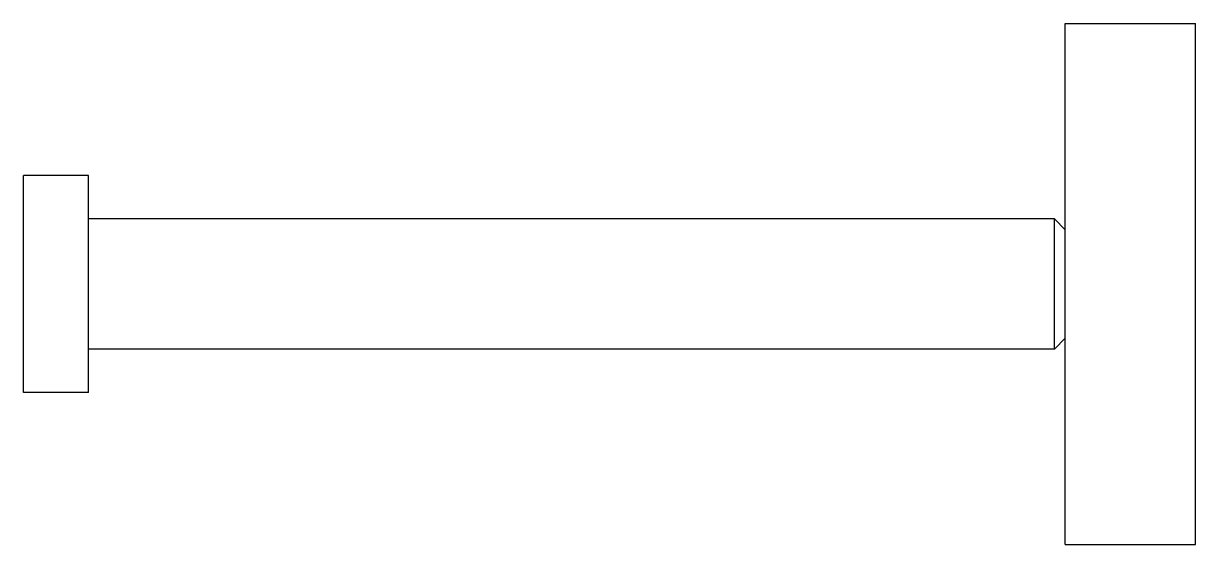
# Model space of a CAD drawing. Extents: x -6.75 to 0, y -3 to 0.
import ezdxf

# ---------------------------------------------------------------- set-up
doc = ezdxf.new("R2010")
doc.units = 0
doc.header["$LTSCALE"] = 16
doc.header["$MEASUREMENT"] = 0
doc.layers.add('S-ABLT', color=1, linetype='Continuous')

msp = doc.modelspace()

# ---------------------------------------------------------------- linework, layer by layer
for p, q in [((-0.75, -3), (-0.75, 0)), ((-0.75, 0), (0, 0)), ((0, -3), (0, 0)), ((-0.75, -3), (0, -3))]:
    msp.add_line(p, q)
at = {"layer": 'S-ABLT'}
for p, q in [((-6.375, -0.875), (-6.75, -0.875)), ((-6.75, -2.125), (-6.75, -0.875)), ((-6.375, -2.125), (-6.375, -0.875)), ((-0.8125, -1.125), (-6.375, -1.125)), ((-0.8125, -1.875), (-0.8125, -1.125)), ((-0.8125, -1.125), (-0.75, -1.1875)), ((-0.8125, -1.875), (-0.75, -1.8125)), ((-0.8125, -1.875), (-6.375, -1.875)), ((-6.375, -2.125), (-6.75, -2.125))]:
    msp.add_line(p, q, dxfattribs=at)

doc.saveas('drawing.dxf')
